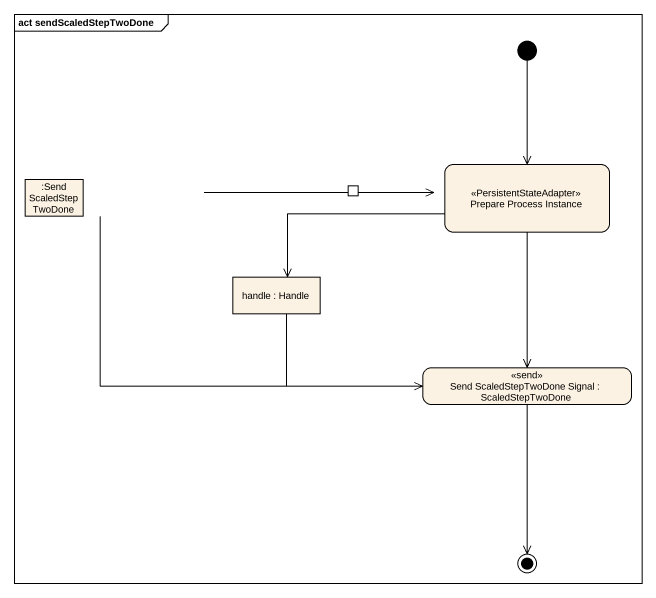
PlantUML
@startuml
mainframe act sendScaledStepTwoDone
hide empty description
state ":SendScaledStepTwoDone" as SendScaledStepTwoDone <<object>>
state "Prepare Process Instance" as Prepare_Process_Instance <<PersistentStateAdapter>> {
  state pin1 <<inputPin>>
}
state "handle : Handle" as handle <<object>>
state "Send ScaledStepTwoDone Signal : ScaledStepTwoDone" as Send_ScaledStepTwoDone <<send>>
[*] --> Prepare_Process_Instance
SendScaledStepTwoDone -right-> pin1
SendScaledStepTwoDone -right-> Send_ScaledStepTwoDone
Prepare_Process_Instance -left-> handle
Prepare_Process_Instance --> Send_ScaledStepTwoDone
handle -right-> Send_ScaledStepTwoDone
Send_ScaledStepTwoDone --> [*]
@enduml
